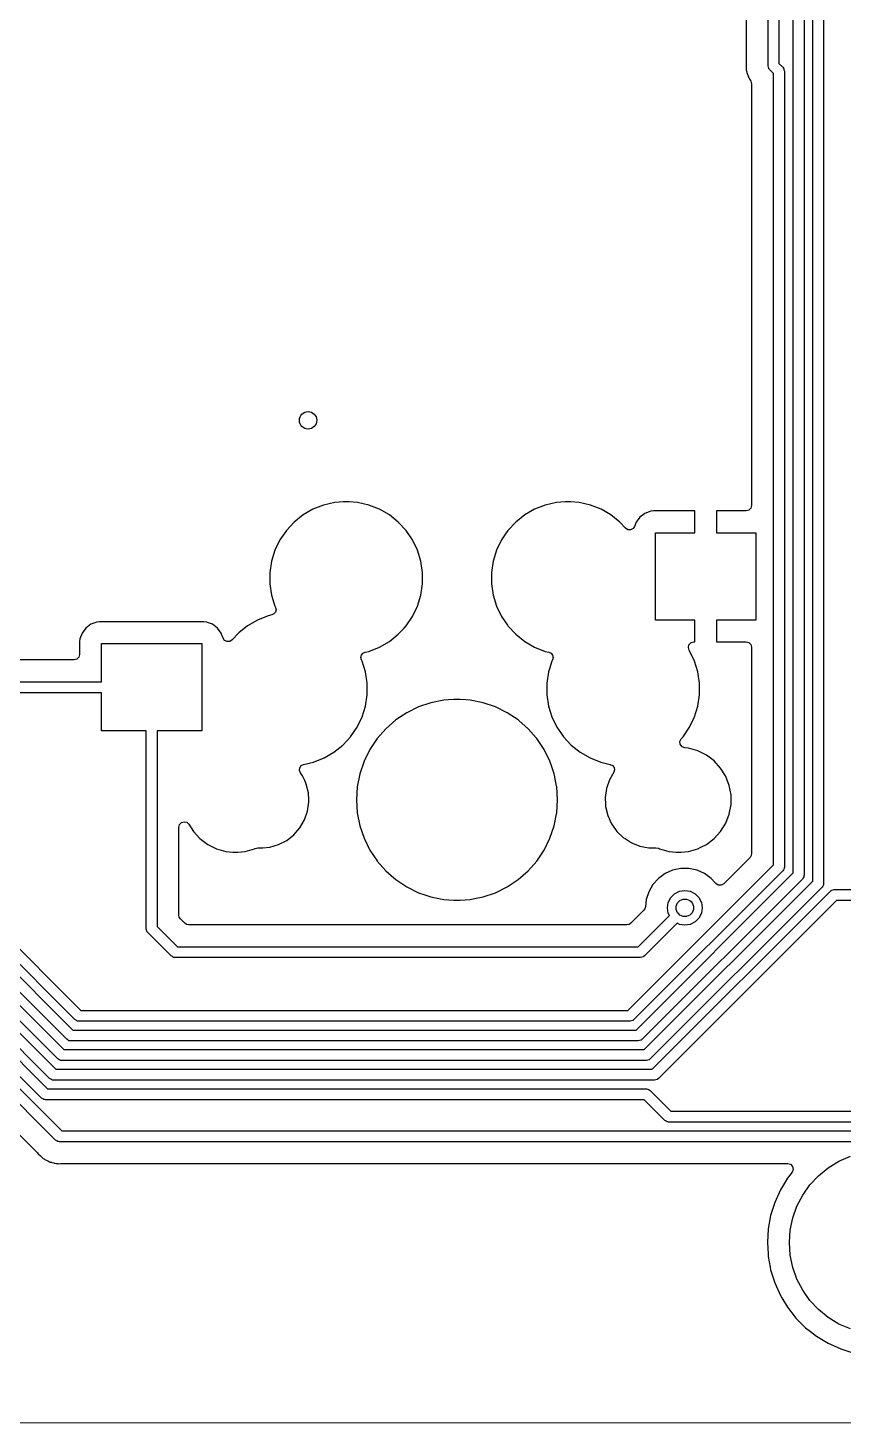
# Model space of a CAD drawing. Extents: x 144.2 to 239.5, y -132.7 to -33.4.
# Drawn here: x 201.1 to 219.78, y -132.74 to -100.73 of the extents above; entities that cross this region are included whole.
import ezdxf

# ---------------------------------------------------------------- set-up
doc = ezdxf.new("R2010")
doc.units = 0
doc.layers.add('BLACK', color=7, linetype='CONTINUOUS')

msp = doc.modelspace()

# ---------------------------------------------------------------- linework, layer by layer
at = {"layer": 'BLACK', "linetype": 'CONTINUOUS'}
for p, q in [((218.061, -101.6), (218.061, -60.4643)), ((218.311, -60.4125), (218.311, -101.548)), ((218.635, -120.105), (218.635, -75.55)), ((218.885, -75.655), (218.885, -120.156)), ((217.56, -82.3325), (217.56, -101.517)), ((219.085, -120.291), (219.085, -94.02)), ((219.335, -94.175), (219.335, -120.343)), ((217.56, -101.517), (217.558, -101.538)), ((217.558, -101.538), (217.56, -101.608)), ((217.56, -101.608), (217.56, -101.612)), ((217.56, -101.612), (217.56, -101.639)), ((217.56, -101.639), (217.561, -101.643)), ((217.561, -101.643), (217.562, -101.655)), ((217.562, -101.655), (217.563, -101.699)), ((217.563, -101.699), (217.569, -101.718)), ((217.569, -101.718), (217.573, -101.737)), ((217.573, -101.737), (217.575, -101.757)), ((217.575, -101.757), (217.591, -101.797)), ((218.07, -101.63), (218.061, -101.6)), ((218.076, -101.66), (218.07, -101.63)), ((218.08, -101.665), (218.076, -101.66)), ((218.081, -101.668), (218.08, -101.665)), ((218.084, -101.671), (218.081, -101.668)), ((218.098, -101.688), (218.084, -101.671)), ((218.185, -101.776), (218.098, -101.688)), ((218.185, -119.918), (218.185, -101.776)), ((218.311, -101.548), (218.398, -101.636)), ((218.398, -101.636), (218.412, -101.653)), ((218.412, -101.653), (218.415, -101.656)), ((218.415, -101.656), (218.416, -101.659)), ((218.416, -101.659), (218.42, -101.664)), ((218.42, -101.664), (218.426, -101.694)), ((218.426, -101.694), (218.435, -101.724)), ((218.435, -101.724), (218.435, -119.97)), ((217.591, -101.797), (217.595, -101.808)), ((217.595, -101.808), (217.607, -101.85)), ((217.607, -101.85), (217.618, -101.868)), ((217.618, -101.868), (217.626, -101.885)), ((217.626, -101.885), (217.634, -101.904)), ((217.634, -101.904), (217.634, -101.904)), ((217.634, -101.904), (217.659, -101.939)), ((217.659, -101.939), (217.666, -101.949)), ((217.666, -101.949), (217.667, -101.952)), ((217.667, -101.952), (217.684, -102.015)), ((217.684, -102.015), (217.684, -111.683)), ((207.875, -111.67), (207.63, -111.766)), ((208.13, -111.612), (207.875, -111.67)), ((208.327, -111.597), (208.13, -111.612)), ((208.457, -111.597), (208.327, -111.597)), ((208.327, -111.597), (208.327, -111.597)), ((208.654, -111.612), (208.457, -111.597)), ((208.457, -111.597), (208.457, -111.597)), ((208.909, -111.67), (208.654, -111.612)), ((209.154, -111.766), (208.909, -111.67)), ((212.955, -111.67), (212.71, -111.766)), ((213.21, -111.612), (212.955, -111.67)), ((213.407, -111.597), (213.21, -111.612)), ((213.537, -111.597), (213.407, -111.597)), ((213.407, -111.597), (213.407, -111.597)), ((213.734, -111.612), (213.537, -111.597)), ((213.537, -111.597), (213.537, -111.597)), ((213.989, -111.67), (213.734, -111.612)), ((214.234, -111.766), (213.989, -111.67)), ((217.684, -111.683), (217.668, -111.745)), ((207.403, -111.897), (207.198, -112.061)), ((207.63, -111.766), (207.403, -111.897)), ((209.381, -111.897), (209.154, -111.766)), ((209.586, -112.061), (209.381, -111.897)), ((209.381, -111.897), (209.381, -111.897)), ((212.483, -111.897), (212.278, -112.061)), ((212.71, -111.766), (212.483, -111.897)), ((214.461, -111.897), (214.234, -111.766)), ((214.666, -112.061), (214.461, -111.897)), ((214.461, -111.897), (214.461, -111.897)), ((215.125, -111.95), (215.039, -112.065)), ((215.24, -111.864), (215.125, -111.95)), ((215.375, -111.814), (215.24, -111.864)), ((215.434, -111.807), (215.375, -111.814)), ((216.382, -111.807), (215.434, -111.807)), ((216.382, -112.307), (216.382, -111.807)), ((217.56, -111.807), (216.882, -111.807)), ((216.882, -111.807), (216.882, -112.307)), ((217.623, -111.791), (217.56, -111.807)), ((217.668, -111.745), (217.623, -111.791)), ((207.02, -112.253), (206.872, -112.47)), ((207.198, -112.061), (207.02, -112.253)), ((209.764, -112.253), (209.586, -112.061)), ((209.586, -112.061), (209.586, -112.061)), ((209.586, -112.061), (209.586, -112.061)), ((209.912, -112.47), (209.764, -112.253)), ((209.764, -112.253), (209.764, -112.253)), ((209.764, -112.253), (209.764, -112.253)), ((212.1, -112.253), (212.031, -112.353)), ((212.278, -112.061), (212.1, -112.253)), ((214.796, -112.201), (214.666, -112.061)), ((214.666, -112.061), (214.666, -112.061)), ((214.666, -112.061), (214.666, -112.061)), ((214.849, -112.235), (214.796, -112.201)), ((214.911, -112.238), (214.849, -112.235)), ((214.967, -112.211), (214.911, -112.238)), ((215.003, -112.16), (214.967, -112.211)), ((215.039, -112.065), (215.003, -112.16)), ((215.482, -114.307), (215.482, -112.307)), ((215.482, -112.307), (216.382, -112.307)), ((216.882, -112.307), (217.782, -112.307)), ((217.782, -112.307), (217.782, -114.307)), ((206.872, -112.47), (206.758, -112.706)), ((210.026, -112.706), (209.912, -112.47)), ((211.952, -112.47), (211.838, -112.706)), ((212.031, -112.353), (211.952, -112.47)), ((206.681, -112.957), (206.641, -113.216)), ((206.758, -112.706), (206.681, -112.957)), ((210.103, -112.957), (210.026, -112.706)), ((210.142, -113.216), (210.103, -112.957)), ((211.761, -112.957), (211.721, -113.216)), ((211.838, -112.706), (211.761, -112.957)), ((206.641, -113.216), (206.641, -113.479)), ((210.142, -113.479), (210.142, -113.216)), ((211.721, -113.216), (211.721, -113.479)), ((206.641, -113.479), (206.681, -113.738)), ((210.103, -113.738), (210.142, -113.479)), ((211.721, -113.479), (211.761, -113.738)), ((206.681, -113.738), (206.758, -113.989)), ((210.026, -113.989), (210.103, -113.738)), ((211.761, -113.738), (211.838, -113.989)), ((206.605, -114.21), (206.36, -114.306)), ((206.687, -114.191), (206.605, -114.21)), ((206.737, -114.167), (206.687, -114.191)), ((206.771, -114.124), (206.737, -114.167)), ((206.758, -113.989), (206.771, -114.017)), ((206.771, -114.017), (206.784, -114.07)), ((206.784, -114.07), (206.771, -114.124)), ((209.764, -114.442), (209.912, -114.225)), ((209.912, -114.225), (210.026, -113.989)), ((211.838, -113.989), (211.952, -114.225)), ((211.952, -114.225), (212.088, -114.425)), ((202.424, -114.49), (202.338, -114.605)), ((202.54, -114.404), (202.424, -114.49)), ((202.675, -114.353), (202.54, -114.404)), ((202.734, -114.347), (202.675, -114.353)), ((205.13, -114.347), (202.734, -114.347)), ((205.189, -114.353), (205.13, -114.347)), ((205.13, -114.347), (205.13, -114.347)), ((205.324, -114.404), (205.189, -114.353)), ((205.44, -114.49), (205.324, -114.404)), ((205.526, -114.605), (205.44, -114.49)), ((206.133, -114.437), (205.928, -114.601)), ((206.36, -114.306), (206.133, -114.437)), ((209.586, -114.634), (209.72, -114.49)), ((209.72, -114.49), (209.764, -114.442)), ((209.764, -114.442), (209.764, -114.442)), ((209.764, -114.442), (209.764, -114.442)), ((212.088, -114.425), (212.1, -114.442)), ((212.1, -114.442), (212.278, -114.634)), ((216.382, -114.307), (215.482, -114.307)), ((216.382, -114.807), (216.382, -114.307)), ((217.782, -114.307), (216.882, -114.307)), ((216.882, -114.307), (216.882, -114.807)), ((202.282, -114.798), (202.281, -114.8)), ((202.281, -114.8), (202.281, -115.098)), ((202.288, -114.74), (202.282, -114.798)), ((202.289, -114.738), (202.288, -114.74)), ((202.338, -114.605), (202.289, -114.738)), ((202.782, -115.722), (202.782, -114.847)), ((202.782, -114.847), (205.082, -114.847)), ((205.082, -114.847), (205.082, -116.847)), ((205.537, -114.634), (205.526, -114.605)), ((205.57, -114.723), (205.537, -114.634)), ((205.606, -114.774), (205.57, -114.723)), ((205.662, -114.801), (205.606, -114.774)), ((205.724, -114.797), (205.662, -114.801)), ((205.777, -114.764), (205.724, -114.797)), ((205.928, -114.601), (205.777, -114.764)), ((209.154, -114.929), (209.381, -114.798)), ((209.381, -114.798), (209.586, -114.634)), ((212.278, -114.634), (212.278, -114.634)), ((212.278, -114.634), (212.483, -114.798)), ((212.483, -114.798), (212.71, -114.929)), ((216.235, -114.938), (216.249, -114.874)), ((216.249, -114.874), (216.295, -114.825)), ((216.295, -114.825), (216.359, -114.807)), ((216.359, -114.807), (216.382, -114.807)), ((216.882, -114.807), (217.56, -114.807)), ((217.56, -114.807), (217.623, -114.824)), ((217.623, -114.824), (217.668, -114.869)), ((217.668, -114.869), (217.684, -114.931)), ((202.157, -115.222), (175.012, -115.222)), ((202.219, -115.205), (202.157, -115.222)), ((202.265, -115.16), (202.219, -115.205)), ((202.281, -115.098), (202.265, -115.16)), ((208.73, -115.165), (208.743, -115.111)), ((208.743, -115.218), (208.73, -115.165)), ((208.743, -115.111), (208.777, -115.068)), ((208.756, -115.246), (208.743, -115.218)), ((208.777, -115.068), (208.827, -115.044)), ((208.827, -115.044), (208.909, -115.025)), ((208.909, -115.025), (209.154, -114.929)), ((212.71, -114.929), (212.955, -115.025)), ((212.955, -115.025), (213.037, -115.044)), ((213.037, -115.044), (213.087, -115.068)), ((213.087, -115.068), (213.121, -115.111)), ((213.121, -115.218), (213.108, -115.246)), ((213.121, -115.111), (213.134, -115.165)), ((213.134, -115.165), (213.121, -115.218)), ((216.256, -115.001), (216.235, -114.938)), ((216.262, -115.01), (216.256, -115.001)), ((216.376, -115.246), (216.262, -115.01)), ((217.684, -114.931), (217.684, -119.66)), ((208.833, -115.497), (208.756, -115.246)), ((208.873, -115.756), (208.833, -115.497)), ((213.031, -115.497), (212.992, -115.756)), ((213.054, -115.422), (213.031, -115.497)), ((213.108, -115.246), (213.054, -115.422)), ((216.453, -115.497), (216.376, -115.246)), ((216.492, -115.756), (216.453, -115.497)), ((174.929, -115.722), (202.782, -115.722)), ((208.873, -116.019), (208.873, -115.756)), ((212.992, -115.756), (212.992, -116.019)), ((216.492, -116.019), (216.492, -115.756)), ((202.782, -115.972), (174.981, -115.972)), ((202.782, -116.847), (202.782, -115.972)), ((208.833, -116.278), (208.873, -116.019)), ((210.631, -116.142), (210.335, -116.201)), ((210.736, -116.135), (210.631, -116.142)), ((210.857, -116.127), (210.736, -116.135)), ((211.007, -116.127), (210.857, -116.127)), ((211.136, -116.135), (211.007, -116.127)), ((211.233, -116.142), (211.136, -116.135)), ((211.529, -116.201), (211.233, -116.142)), ((212.992, -116.019), (213.031, -116.278)), ((216.453, -116.278), (216.492, -116.019)), ((202.172, -123.468), (195.126, -116.422)), ((195.266, -116.209), (202.312, -123.255)), ((208.756, -116.529), (208.833, -116.278)), ((209.779, -116.431), (209.529, -116.598)), ((210.05, -116.298), (209.779, -116.431)), ((210.335, -116.201), (210.05, -116.298)), ((211.814, -116.298), (211.529, -116.201)), ((212.085, -116.431), (211.814, -116.298)), ((212.335, -116.598), (212.085, -116.431)), ((213.031, -116.278), (213.108, -116.529)), ((216.376, -116.529), (216.453, -116.278)), ((195.079, -116.659), (202.125, -123.705)), ((208.494, -116.982), (208.642, -116.765)), ((208.642, -116.765), (208.756, -116.529)), ((209.302, -116.797), (209.103, -117.024)), ((209.529, -116.598), (209.302, -116.797)), ((212.35, -116.611), (212.335, -116.598)), ((212.562, -116.797), (212.35, -116.611)), ((212.747, -117.008), (212.562, -116.797)), ((213.108, -116.529), (213.222, -116.765)), ((213.222, -116.765), (213.326, -116.918)), ((216.114, -116.982), (216.262, -116.765)), ((216.262, -116.765), (216.376, -116.529)), ((194.876, -117.109), (201.922, -124.155)), ((201.985, -123.918), (194.939, -116.872)), ((203.807, -116.847), (202.782, -116.847)), ((203.807, -121.382), (203.807, -116.847)), ((205.082, -116.847), (204.057, -116.847)), ((204.057, -116.847), (204.057, -121.33)), ((208.316, -117.174), (208.415, -117.067)), ((208.415, -117.067), (208.494, -116.982)), ((208.494, -116.982), (208.494, -116.982)), ((208.494, -116.982), (208.494, -116.982)), ((209.103, -117.024), (208.935, -117.275)), ((212.761, -117.024), (212.747, -117.008)), ((212.929, -117.275), (212.761, -117.024)), ((213.326, -116.918), (213.37, -116.982)), ((213.37, -116.982), (213.548, -117.174)), ((216.042, -117.088), (216.073, -117.027)), ((216.048, -117.156), (216.042, -117.088)), ((216.073, -117.027), (216.114, -116.982)), ((201.782, -124.368), (194.736, -117.322)), ((207.884, -117.469), (208.111, -117.338)), ((208.111, -117.338), (208.316, -117.174)), ((208.935, -117.275), (208.802, -117.545)), ((213.062, -117.545), (212.929, -117.275)), ((213.548, -117.174), (213.548, -117.174)), ((213.548, -117.174), (213.753, -117.338)), ((213.753, -117.338), (213.98, -117.469)), ((216.089, -117.21), (216.048, -117.156)), ((216.152, -117.235), (216.089, -117.21)), ((216.234, -117.242), (216.152, -117.235)), ((216.448, -117.303), (216.234, -117.242)), ((216.647, -117.402), (216.448, -117.303)), ((216.824, -117.537), (216.647, -117.402)), ((194.902, -117.772), (201.735, -124.605)), ((207.32, -117.753), (207.328, -117.693)), ((207.342, -117.809), (207.32, -117.753)), ((207.328, -117.693), (207.362, -117.643)), ((207.362, -117.643), (207.416, -117.616)), ((207.416, -117.616), (207.639, -117.565)), ((207.639, -117.565), (207.884, -117.469)), ((208.802, -117.545), (208.705, -117.831)), ((213.088, -117.623), (213.062, -117.545)), ((213.159, -117.831), (213.088, -117.623)), ((213.98, -117.469), (214.078, -117.507)), ((214.078, -117.507), (214.174, -117.545)), ((214.174, -117.545), (214.225, -117.565)), ((214.225, -117.565), (214.445, -117.615)), ((214.445, -117.615), (214.496, -117.641)), ((214.496, -117.641), (214.531, -117.686)), ((214.541, -117.743), (214.525, -117.798)), ((214.531, -117.686), (214.541, -117.743)), ((216.974, -117.701), (216.824, -117.537)), ((217.082, -117.875), (216.974, -117.701)), ((201.595, -124.818), (194.762, -117.985)), ((207.389, -117.875), (207.342, -117.809)), ((207.44, -117.984), (207.389, -117.875)), ((207.389, -117.875), (207.389, -117.875)), ((207.389, -117.875), (207.389, -117.875)), ((207.477, -118.066), (207.44, -117.984)), ((207.526, -118.27), (207.477, -118.066)), ((208.705, -117.831), (208.646, -118.127)), ((213.165, -117.861), (213.159, -117.831)), ((213.215, -118.115), (213.165, -117.861)), ((214.426, -117.968), (214.358, -118.167)), ((214.525, -117.798), (214.426, -117.968)), ((217.091, -117.89), (217.082, -117.875)), ((217.172, -118.098), (217.091, -117.89)), ((217.212, -118.316), (217.172, -118.098)), ((194.716, -118.222), (201.549, -125.055)), ((207.534, -118.427), (207.526, -118.27)), ((208.646, -118.127), (208.627, -118.427)), ((213.218, -118.127), (213.215, -118.115)), ((213.237, -118.427), (213.218, -118.127)), ((214.358, -118.167), (214.328, -118.375)), ((214.328, -118.375), (214.328, -118.375)), ((214.328, -118.375), (214.336, -118.539)), ((217.212, -118.539), (217.212, -118.316)), ((194.529, -118.672), (201.873, -126.015)), ((201.409, -125.268), (194.575, -118.435)), ((207.438, -118.887), (207.506, -118.688)), ((207.506, -118.688), (207.536, -118.48)), ((207.536, -118.48), (207.534, -118.427)), ((208.627, -118.427), (208.646, -118.728)), ((208.646, -118.728), (208.705, -119.024)), ((213.213, -118.751), (213.218, -118.728)), ((213.218, -118.728), (213.237, -118.427)), ((213.218, -118.728), (213.218, -118.728)), ((213.218, -118.728), (213.218, -118.728)), ((214.336, -118.539), (214.338, -118.585)), ((214.338, -118.585), (214.387, -118.789)), ((217.172, -118.757), (217.212, -118.539)), ((201.732, -126.228), (194.389, -118.885)), ((204.558, -119.053), (204.574, -118.992)), ((204.558, -121.072), (204.558, -119.053)), ((204.574, -118.992), (204.618, -118.946)), ((204.618, -118.946), (204.679, -118.929)), ((204.679, -118.929), (204.741, -118.944)), ((204.741, -118.944), (204.787, -118.988)), ((204.787, -118.988), (204.89, -119.154)), ((207.333, -119.069), (207.438, -118.887)), ((208.705, -119.024), (208.802, -119.31)), ((213.062, -119.31), (213.159, -119.024)), ((213.159, -119.024), (213.213, -118.751)), ((214.387, -118.789), (214.475, -118.98)), ((214.475, -118.98), (214.567, -119.109)), ((216.974, -119.154), (217.091, -118.965)), ((217.091, -118.965), (217.172, -118.757)), ((204.89, -119.154), (205.04, -119.318)), ((205.04, -119.318), (205.217, -119.453)), ((206.843, -119.454), (207.03, -119.358)), ((207.03, -119.358), (207.195, -119.228)), ((207.195, -119.228), (207.333, -119.069)), ((208.802, -119.31), (208.935, -119.58)), ((212.929, -119.58), (213.062, -119.31)), ((214.567, -119.109), (214.597, -119.151)), ((214.597, -119.151), (214.749, -119.296)), ((214.749, -119.296), (214.783, -119.318)), ((214.783, -119.318), (214.925, -119.41)), ((216.647, -119.453), (216.824, -119.318)), ((216.824, -119.318), (216.974, -119.154)), ((194.218, -119.422), (201.32, -126.524)), ((205.217, -119.453), (205.416, -119.552)), ((205.416, -119.552), (205.63, -119.613)), ((205.63, -119.613), (205.796, -119.628)), ((205.796, -119.628), (205.796, -119.628)), ((205.796, -119.628), (205.908, -119.628)), ((205.908, -119.628), (206.074, -119.613)), ((205.908, -119.628), (205.908, -119.628)), ((206.074, -119.613), (206.288, -119.552)), ((206.288, -119.552), (206.309, -119.541)), ((206.309, -119.541), (206.364, -119.528)), ((206.364, -119.528), (206.484, -119.528)), ((206.484, -119.528), (206.641, -119.513)), ((206.484, -119.528), (206.484, -119.528)), ((206.641, -119.513), (206.843, -119.454)), ((208.935, -119.58), (209.102, -119.83)), ((212.761, -119.831), (212.929, -119.58)), ((214.925, -119.41), (214.955, -119.422)), ((214.955, -119.422), (215.121, -119.488)), ((215.121, -119.488), (215.245, -119.512)), ((215.245, -119.512), (215.327, -119.528)), ((215.327, -119.528), (215.327, -119.528)), ((215.327, -119.528), (215.484, -119.528)), ((215.484, -119.528), (215.484, -119.528)), ((215.484, -119.528), (215.486, -119.528)), ((215.486, -119.528), (215.487, -119.528)), ((215.487, -119.528), (215.49, -119.528)), ((215.49, -119.528), (215.49, -119.529)), ((215.49, -119.529), (215.553, -119.54)), ((215.553, -119.54), (215.576, -119.552)), ((215.576, -119.552), (215.79, -119.613)), ((215.79, -119.613), (215.956, -119.628)), ((215.956, -119.628), (215.956, -119.628)), ((215.956, -119.628), (216.068, -119.628)), ((216.068, -119.628), (216.234, -119.613)), ((216.068, -119.628), (216.068, -119.628)), ((216.234, -119.613), (216.448, -119.552)), ((216.448, -119.552), (216.502, -119.524)), ((216.502, -119.524), (216.647, -119.453)), ((217.684, -119.66), (217.675, -119.707)), ((209.102, -119.83), (209.103, -119.831)), ((209.103, -119.831), (209.302, -120.058)), ((212.562, -120.058), (212.761, -119.831)), ((214.848, -123.255), (218.185, -119.918)), ((216.059, -120.003), (215.874, -120.043)), ((216.249, -120.003), (216.059, -120.003)), ((216.059, -120.003), (216.059, -120.003)), ((216.434, -120.043), (216.249, -120.003)), ((216.249, -120.003), (216.249, -120.003)), ((217.648, -119.747), (217.044, -120.352)), ((217.675, -119.707), (217.648, -119.747)), ((218.43, -120.005), (218.413, -120.031)), ((218.431, -119.999), (218.43, -120.005)), ((218.432, -119.997), (218.431, -119.999)), ((218.435, -119.97), (218.432, -119.992)), ((218.432, -119.992), (218.432, -119.997)), ((209.302, -120.058), (209.483, -120.217)), ((209.483, -120.217), (209.529, -120.257)), ((209.529, -120.257), (209.779, -120.424)), ((212.085, -120.424), (212.335, -120.257)), ((212.335, -120.257), (212.562, -120.058)), ((218.398, -120.058), (214.988, -123.468)), ((215.035, -123.705), (218.635, -120.105)), ((218.848, -120.245), (215.175, -123.918)), ((215.221, -124.155), (219.085, -120.291)), ((215.548, -120.231), (215.421, -120.372)), ((215.701, -120.12), (215.548, -120.231)), ((215.874, -120.043), (215.701, -120.12)), ((216.607, -120.12), (216.434, -120.043)), ((216.76, -120.231), (216.607, -120.12)), ((216.842, -120.322), (216.76, -120.231)), ((216.76, -120.231), (216.76, -120.231)), ((216.864, -120.347), (216.842, -120.322)), ((218.413, -120.031), (218.398, -120.058)), ((218.863, -120.218), (218.848, -120.245)), ((218.88, -120.192), (218.863, -120.218)), ((218.881, -120.185), (218.88, -120.192)), ((218.882, -120.183), (218.881, -120.185)), ((218.885, -120.156), (218.882, -120.178)), ((218.882, -120.178), (218.882, -120.183)), ((219.335, -120.343), (219.332, -120.365)), ((209.779, -120.424), (210.05, -120.557)), ((210.05, -120.557), (210.193, -120.606)), ((210.193, -120.606), (210.335, -120.654)), ((210.335, -120.654), (210.435, -120.674)), ((211.33, -120.694), (211.529, -120.654)), ((211.529, -120.654), (211.814, -120.557)), ((211.814, -120.557), (212.085, -120.424)), ((215.327, -120.536), (215.268, -120.716)), ((215.421, -120.372), (215.327, -120.536)), ((219.298, -120.431), (215.361, -124.368)), ((215.407, -124.605), (219.491, -120.522)), ((215.83, -120.669), (215.919, -120.58)), ((215.919, -120.58), (216.03, -120.524)), ((216.03, -120.524), (216.154, -120.504)), ((216.154, -120.504), (216.278, -120.524)), ((216.278, -120.524), (216.389, -120.58)), ((216.389, -120.58), (216.478, -120.669)), ((216.92, -120.382), (216.864, -120.347)), ((216.986, -120.384), (216.92, -120.382)), ((217.044, -120.352), (216.986, -120.384)), ((219.313, -120.404), (219.298, -120.431)), ((219.33, -120.378), (219.313, -120.404)), ((219.331, -120.372), (219.33, -120.378)), ((219.332, -120.369), (219.331, -120.372)), ((219.332, -120.365), (219.332, -120.369)), ((219.491, -120.522), (219.509, -120.508)), ((219.509, -120.508), (219.512, -120.505)), ((219.512, -120.505), (219.514, -120.504)), ((219.514, -120.504), (219.519, -120.5)), ((219.519, -120.5), (219.55, -120.494)), ((219.55, -120.494), (219.579, -120.485)), ((219.579, -120.485), (221.832, -120.485)), ((210.435, -120.674), (210.631, -120.713)), ((210.631, -120.713), (210.631, -120.713)), ((210.631, -120.713), (210.631, -120.713)), ((210.631, -120.713), (210.857, -120.728)), ((210.857, -120.728), (211.007, -120.728)), ((211.007, -120.728), (211.233, -120.713)), ((211.007, -120.728), (211.007, -120.728)), ((211.233, -120.713), (211.33, -120.694)), ((211.233, -120.713), (211.233, -120.713)), ((211.233, -120.713), (211.233, -120.713)), ((215.215, -120.958), (214.915, -121.258)), ((215.239, -120.924), (215.215, -120.958)), ((215.251, -120.884), (215.239, -120.924)), ((215.268, -120.716), (215.251, -120.884)), ((219.631, -120.735), (215.548, -124.818)), ((215.754, -120.904), (215.774, -120.78)), ((215.774, -121.028), (215.754, -120.904)), ((215.774, -120.78), (215.83, -120.669)), ((216.478, -120.669), (216.534, -120.78)), ((216.534, -120.78), (216.554, -120.904)), ((216.554, -120.904), (216.534, -121.028)), ((221.832, -120.735), (219.631, -120.735)), ((204.567, -121.119), (204.558, -121.072)), ((204.594, -121.159), (204.567, -121.119)), ((204.693, -121.258), (204.594, -121.159)), ((204.733, -121.285), (204.693, -121.258)), ((204.78, -121.294), (204.733, -121.285)), ((214.828, -121.294), (204.78, -121.294)), ((214.875, -121.285), (214.828, -121.294)), ((214.915, -121.258), (214.875, -121.285)), ((215.086, -121.795), (215.801, -121.081)), ((215.977, -121.257), (215.226, -122.008)), ((215.801, -121.081), (215.774, -121.028)), ((216.03, -121.284), (215.977, -121.257)), ((216.154, -121.304), (216.03, -121.284)), ((216.278, -121.284), (216.154, -121.304)), ((216.389, -121.228), (216.278, -121.284)), ((216.478, -121.139), (216.389, -121.228)), ((216.534, -121.028), (216.478, -121.139)), ((203.816, -121.412), (203.807, -121.382)), ((203.822, -121.442), (203.816, -121.412)), ((203.826, -121.447), (203.822, -121.442)), ((203.827, -121.45), (203.826, -121.447)), ((203.83, -121.453), (203.827, -121.45)), ((203.844, -121.47), (203.83, -121.453)), ((204.382, -122.008), (203.844, -121.47)), ((204.057, -121.33), (204.522, -121.795)), ((204.522, -121.795), (215.086, -121.795)), ((204.409, -122.023), (204.382, -122.008)), ((204.435, -122.04), (204.409, -122.023)), ((204.441, -122.041), (204.435, -122.04)), ((204.443, -122.042), (204.441, -122.041)), ((204.448, -122.042), (204.443, -122.042)), ((204.47, -122.045), (204.448, -122.042)), ((215.138, -122.045), (204.47, -122.045)), ((215.168, -122.036), (215.138, -122.045)), ((215.198, -122.03), (215.168, -122.036)), ((215.203, -122.026), (215.198, -122.03)), ((215.206, -122.025), (215.203, -122.026)), ((215.209, -122.022), (215.206, -122.025)), ((215.226, -122.008), (215.209, -122.022)), ((202.199, -123.483), (202.172, -123.468)), ((202.225, -123.5), (202.199, -123.483)), ((202.231, -123.501), (202.225, -123.5)), ((202.233, -123.502), (202.231, -123.501)), ((202.238, -123.502), (202.233, -123.502)), ((202.26, -123.505), (202.238, -123.502)), ((214.9, -123.505), (202.26, -123.505)), ((202.312, -123.255), (214.848, -123.255)), ((214.93, -123.496), (214.9, -123.505)), ((214.96, -123.49), (214.93, -123.496)), ((214.965, -123.486), (214.96, -123.49)), ((214.968, -123.485), (214.965, -123.486)), ((214.971, -123.482), (214.968, -123.485)), ((214.988, -123.468), (214.971, -123.482)), ((202.125, -123.705), (215.035, -123.705)), ((201.922, -124.155), (215.221, -124.155)), ((202.012, -123.933), (201.985, -123.918)), ((202.038, -123.95), (202.012, -123.933)), ((202.045, -123.951), (202.038, -123.95)), ((202.047, -123.952), (202.045, -123.951)), ((202.052, -123.952), (202.047, -123.952)), ((202.074, -123.955), (202.052, -123.952)), ((215.086, -123.955), (202.074, -123.955)), ((215.116, -123.946), (215.086, -123.955)), ((215.146, -123.94), (215.116, -123.946)), ((215.151, -123.936), (215.146, -123.94)), ((215.154, -123.935), (215.151, -123.936)), ((215.157, -123.932), (215.154, -123.935)), ((215.175, -123.918), (215.157, -123.932)), ((201.809, -124.383), (201.782, -124.368)), ((201.835, -124.4), (201.809, -124.383)), ((201.841, -124.401), (201.835, -124.4)), ((201.843, -124.402), (201.841, -124.401)), ((201.848, -124.402), (201.843, -124.402)), ((201.87, -124.405), (201.848, -124.402)), ((215.273, -124.405), (201.87, -124.405)), ((215.302, -124.396), (215.273, -124.405)), ((215.333, -124.39), (215.302, -124.396)), ((215.338, -124.386), (215.333, -124.39)), ((215.34, -124.385), (215.338, -124.386)), ((215.343, -124.382), (215.34, -124.385)), ((215.361, -124.368), (215.343, -124.382)), ((201.622, -124.833), (201.595, -124.818)), ((201.735, -124.605), (215.407, -124.605)), ((215.548, -124.818), (215.53, -124.832)), ((201.549, -125.055), (215.273, -125.055)), ((201.648, -124.85), (201.622, -124.833)), ((201.655, -124.851), (201.648, -124.85)), ((201.657, -124.852), (201.655, -124.851)), ((201.662, -124.852), (201.657, -124.852)), ((201.684, -124.855), (201.662, -124.852)), ((215.459, -124.855), (201.684, -124.855)), ((215.273, -125.055), (215.295, -125.058)), ((215.295, -125.058), (215.299, -125.058)), ((215.299, -125.058), (215.302, -125.059)), ((215.302, -125.059), (215.308, -125.06)), ((215.308, -125.06), (215.334, -125.077)), ((215.334, -125.077), (215.361, -125.092)), ((215.361, -125.092), (215.835, -125.565)), ((215.489, -124.846), (215.459, -124.855)), ((215.519, -124.84), (215.489, -124.846)), ((215.524, -124.836), (215.519, -124.84)), ((215.527, -124.835), (215.524, -124.836)), ((215.53, -124.832), (215.527, -124.835)), ((201.436, -125.283), (201.409, -125.268)), ((201.462, -125.3), (201.436, -125.283)), ((201.468, -125.301), (201.462, -125.3)), ((201.471, -125.302), (201.468, -125.301)), ((201.475, -125.302), (201.471, -125.302)), ((201.497, -125.305), (201.475, -125.302)), ((215.221, -125.305), (201.497, -125.305)), ((215.694, -125.778), (215.221, -125.305)), ((215.722, -125.793), (215.694, -125.778)), ((215.835, -125.565), (236.818, -125.565)), ((201.873, -126.015), (228.23, -126.015)), ((215.748, -125.81), (215.722, -125.793)), ((215.754, -125.811), (215.748, -125.81)), ((215.756, -125.812), (215.754, -125.811)), ((215.761, -125.812), (215.756, -125.812)), ((215.783, -125.815), (215.761, -125.812)), ((236.87, -125.815), (215.783, -125.815)), ((201.76, -126.243), (201.732, -126.228)), ((201.786, -126.26), (201.76, -126.243)), ((201.792, -126.261), (201.786, -126.26)), ((201.794, -126.262), (201.792, -126.261)), ((201.799, -126.262), (201.794, -126.262)), ((201.821, -126.265), (201.799, -126.262)), ((228.178, -126.265), (201.821, -126.265)), ((201.32, -126.524), (201.333, -126.54)), ((201.333, -126.54), (201.384, -126.588)), ((201.384, -126.588), (201.387, -126.591)), ((201.387, -126.591), (201.406, -126.61)), ((201.406, -126.61), (201.41, -126.613)), ((201.41, -126.613), (201.418, -126.62)), ((201.418, -126.62), (201.448, -126.648)), ((201.448, -126.648), (201.45, -126.65)), ((201.45, -126.65), (201.468, -126.66)), ((201.468, -126.66), (201.484, -126.67)), ((201.484, -126.67), (201.5, -126.683)), ((201.5, -126.683), (201.54, -126.7)), ((201.54, -126.7), (201.55, -126.705)), ((201.55, -126.705), (201.589, -126.726)), ((201.589, -126.726), (201.597, -126.728)), ((201.597, -126.728), (201.608, -126.731)), ((201.608, -126.731), (201.627, -126.737)), ((201.627, -126.737), (201.645, -126.745)), ((201.645, -126.745), (201.688, -126.752)), ((219.439, -126.864), (219.684, -126.715)), ((219.684, -126.715), (219.947, -126.601)), ((201.688, -126.752), (201.699, -126.755)), ((201.699, -126.755), (201.742, -126.765)), ((201.742, -126.765), (201.762, -126.765)), ((201.762, -126.765), (201.781, -126.767)), ((201.781, -126.767), (201.801, -126.77)), ((201.801, -126.77), (201.844, -126.766)), ((201.844, -126.766), (201.856, -126.765)), ((201.856, -126.765), (218.513, -126.765)), ((218.611, -126.966), (218.506, -127.1)), ((218.513, -126.765), (218.579, -126.784)), ((218.579, -126.784), (218.625, -126.835)), ((218.637, -126.903), (218.611, -126.966)), ((218.625, -126.835), (218.637, -126.903)), ((219.021, -127.255), (219.217, -127.045)), ((219.217, -127.045), (219.439, -126.864)), ((218.343, -127.369), (218.214, -127.656)), ((218.506, -127.1), (218.343, -127.369)), ((218.856, -127.489), (219.021, -127.255)), ((218.214, -127.656), (218.12, -127.957)), ((218.724, -127.743), (218.856, -127.489)), ((218.12, -127.957), (218.064, -128.266)), ((218.57, -128.294), (218.628, -128.013)), ((218.628, -128.013), (218.724, -127.743)), ((218.064, -128.266), (218.045, -128.58)), ((218.55, -128.58), (218.57, -128.294)), ((218.045, -128.58), (218.06, -128.835)), ((218.57, -128.866), (218.55, -128.58)), ((218.06, -128.835), (218.064, -128.894)), ((218.064, -128.894), (218.109, -129.143)), ((218.628, -129.147), (218.57, -128.866)), ((218.109, -129.143), (218.12, -129.203)), ((218.12, -129.203), (218.214, -129.504)), ((218.724, -129.417), (218.628, -129.147)), ((218.214, -129.504), (218.214, -129.504)), ((218.214, -129.504), (218.214, -129.504)), ((218.214, -129.504), (218.343, -129.791)), ((218.856, -129.671), (218.724, -129.417)), ((218.343, -129.791), (218.375, -129.843)), ((218.375, -129.843), (218.506, -130.06)), ((219.021, -129.905), (218.856, -129.671)), ((219.217, -130.115), (219.021, -129.905)), ((218.506, -130.06), (218.583, -130.158)), ((218.583, -130.158), (218.7, -130.308)), ((219.439, -130.296), (219.217, -130.115)), ((218.7, -130.308), (218.922, -130.53)), ((218.922, -130.53), (219.035, -130.618)), ((219.684, -130.445), (219.439, -130.296)), ((219.947, -130.559), (219.684, -130.445)), ((219.035, -130.618), (219.17, -130.724)), ((219.17, -130.724), (219.287, -130.795)), ((219.287, -130.795), (219.439, -130.887)), ((219.439, -130.887), (219.726, -131.016)), ((219.726, -131.016), (220.027, -131.11)), ((220.46, -132.709), (144.375, -132.739))]:
    msp.add_line(p, q, dxfattribs=at)
at = {"layer": 'BLACK'}
for centre in [(207.518, -109.728), (216.154, -120.904)]:
    msp.add_circle(centre, 0.2, dxfattribs=at)

doc.saveas('drawing.dxf')
